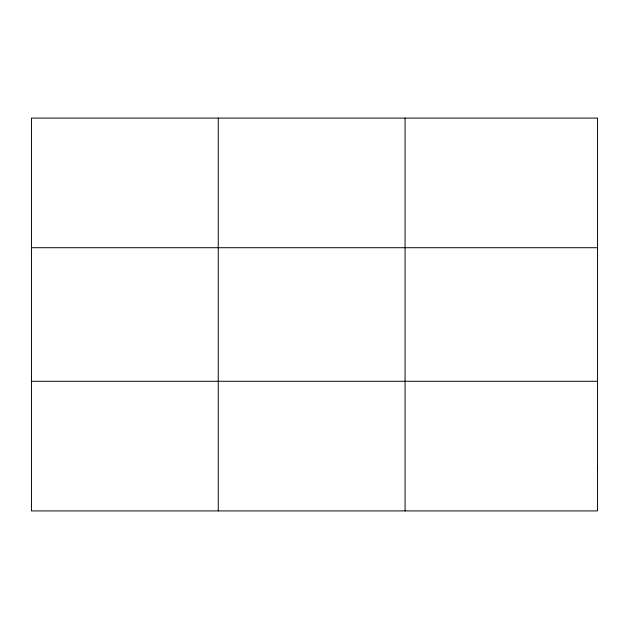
<?xml version="1.0" encoding="UTF-8"?>
<svg xmlns="http://www.w3.org/2000/svg" width="629" height="629" viewBox="0 0 629 629"><rect width="100%" height="100%" fill="white"/><g stroke="black" fill="none" stroke-linecap="round" stroke-linejoin="round"><path stroke-width="0.94" d="M218.263 510.913L218.263 118.087M405.076 510.913L405.076 118.087M31.45 247.716L597.55 247.716M31.45 381.284L597.55 381.284M597.55 467.709L597.55 510.913L31.45 510.913L31.45 118.087L597.55 118.087L597.55 467.709"/></g></svg>
